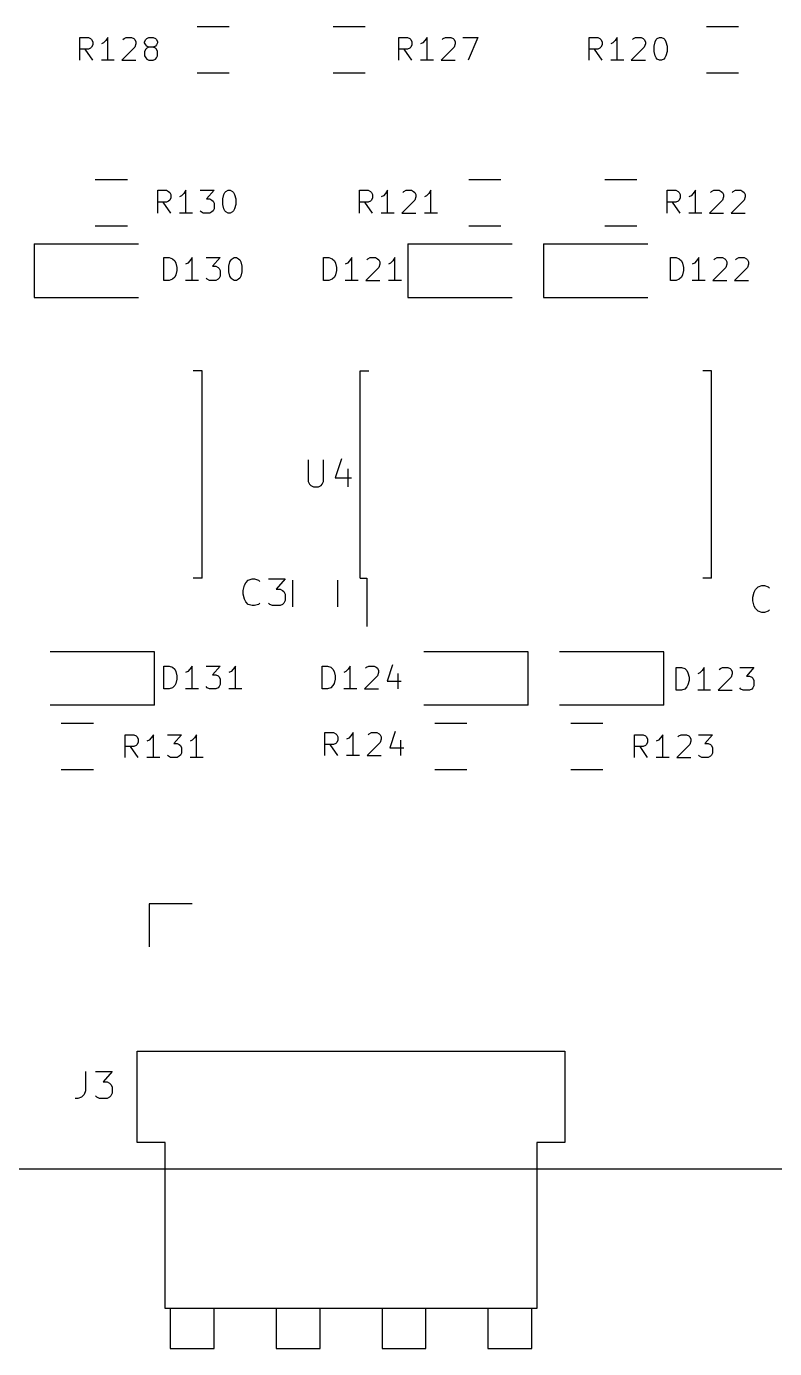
# Model space of a CAD drawing. Extents: x 25 to 125, y -132 to -25.
# Drawn here: x 46.99 to 74.97, y -131.72 to -82.31 of the extents above; entities that cross this region are included whole.
import ezdxf

# ---------------------------------------------------------------- set-up
doc = ezdxf.new("R2010")
doc.units = 0
doc.header["$MEASUREMENT"] = 0
doc.layers.add('BLACK', color=7, linetype='CONTINUOUS')

msp = doc.modelspace()

# ---------------------------------------------------------------- linework, layer by layer
at = {"layer": 'Black'}
for p, q in [((53.375, -82.31), (54.575, -82.31)), ((58.455, -82.31), (59.655, -82.31)), ((72.425, -82.31), (73.625, -82.31)), ((48.9821, -83.5695), (48.9821, -82.7195)), ((48.9821, -82.7195), (49.3059, -82.7195)), ((49.3059, -82.7195), (49.3869, -82.76)), ((49.3869, -82.76), (49.4273, -82.8005)), ((49.4273, -82.8005), (49.4678, -82.8814)), ((49.4678, -83.0029), (49.4273, -83.0838)), ((49.4678, -82.8814), (49.4678, -83.0029)), ((49.8726, -82.9219), (49.7916, -82.9624)), ((49.9535, -82.841), (49.8726, -82.9219)), ((50.0345, -82.7195), (49.9535, -82.841)), ((50.0345, -83.5695), (50.0345, -82.7195)), ((50.6011, -82.8005), (50.6416, -82.76)), ((50.6416, -82.76), (50.7226, -82.7195)), ((50.7226, -82.7195), (50.925, -82.7195)), ((50.925, -82.7195), (51.0059, -82.76)), ((51.0059, -82.76), (51.0464, -82.8005)), ((51.0464, -82.8005), (51.0869, -82.8814)), ((51.0869, -82.9624), (51.0464, -83.0838)), ((51.0869, -82.8814), (51.0869, -82.9624)), ((51.4107, -82.8814), (51.4511, -82.8005)), ((51.4107, -82.9219), (51.4107, -82.8814)), ((51.4511, -83.0029), (51.4107, -82.9219)), ((51.4511, -82.8005), (51.4916, -82.76)), ((51.4916, -83.0433), (51.4511, -83.0029)), ((51.4916, -82.76), (51.5726, -82.7195)), ((51.5726, -82.7195), (51.7345, -82.7195)), ((51.7345, -82.7195), (51.8154, -82.76)), ((51.8154, -82.76), (51.8559, -82.8005)), ((51.8559, -83.0029), (51.8154, -83.0433)), ((51.8559, -82.8005), (51.8964, -82.8814)), ((51.8964, -82.9219), (51.8559, -83.0029)), ((51.8964, -82.8814), (51.8964, -82.9219)), ((60.9201, -83.5695), (60.9201, -82.7195)), ((60.9201, -82.7195), (61.2439, -82.7195)), ((61.2439, -82.7195), (61.3249, -82.76)), ((61.3249, -82.76), (61.3653, -82.8005)), ((61.3653, -82.8005), (61.4058, -82.8814)), ((61.4058, -83.0029), (61.3653, -83.0838)), ((61.4058, -82.8814), (61.4058, -83.0029)), ((61.8106, -82.9219), (61.7296, -82.9624)), ((61.8915, -82.841), (61.8106, -82.9219)), ((61.9725, -82.7195), (61.8915, -82.841)), ((61.9725, -83.5695), (61.9725, -82.7195)), ((62.5391, -82.8005), (62.5796, -82.76)), ((62.5796, -82.76), (62.6606, -82.7195)), ((62.6606, -82.7195), (62.863, -82.7195)), ((62.863, -82.7195), (62.9439, -82.76)), ((62.9439, -82.76), (62.9844, -82.8005)), ((62.9844, -82.8005), (63.0249, -82.8814)), ((63.0249, -82.9624), (62.9844, -83.0838)), ((63.0249, -82.8814), (63.0249, -82.9624)), ((63.3082, -82.7195), (63.8749, -82.7195)), ((63.8749, -82.7195), (63.5106, -83.5695)), ((68.0321, -83.5695), (68.0321, -82.7195)), ((68.0321, -82.7195), (68.3559, -82.7195)), ((68.3559, -82.7195), (68.4369, -82.76)), ((68.4369, -82.76), (68.4773, -82.8005)), ((68.4773, -82.8005), (68.5178, -82.8814)), ((68.5178, -83.0029), (68.4773, -83.0838)), ((68.5178, -82.8814), (68.5178, -83.0029)), ((68.9226, -82.9219), (68.8416, -82.9624)), ((69.0035, -82.841), (68.9226, -82.9219)), ((69.0845, -82.7195), (69.0035, -82.841)), ((69.0845, -83.5695), (69.0845, -82.7195)), ((69.6511, -82.8005), (69.6916, -82.76)), ((69.6916, -82.76), (69.7726, -82.7195)), ((69.7726, -82.7195), (69.975, -82.7195)), ((69.975, -82.7195), (70.0559, -82.76)), ((70.0559, -82.76), (70.0964, -82.8005)), ((70.0964, -82.8005), (70.1369, -82.8814)), ((70.1369, -82.9624), (70.0964, -83.0838)), ((70.1369, -82.8814), (70.1369, -82.9624)), ((70.4607, -83.0433), (70.5011, -82.8814)), ((70.5011, -82.8814), (70.5416, -82.8005)), ((70.5416, -82.8005), (70.5821, -82.76)), ((70.5821, -82.76), (70.663, -82.7195)), ((70.663, -82.7195), (70.744, -82.7195)), ((70.744, -82.7195), (70.825, -82.76)), ((70.825, -82.76), (70.8654, -82.8005)), ((70.8654, -82.8005), (70.9059, -82.8814)), ((70.9059, -82.8814), (70.9464, -83.0433)), ((49.3059, -83.1648), (48.9821, -83.1648)), ((49.4678, -83.5695), (49.1845, -83.1648)), ((49.3869, -83.1243), (49.3059, -83.1648)), ((49.4273, -83.0838), (49.3869, -83.1243)), ((51.0464, -83.0838), (50.5607, -83.5695)), ((51.4511, -83.1648), (51.4107, -83.2457)), ((51.4107, -83.2457), (51.4107, -83.4076)), ((51.4107, -83.4076), (51.4511, -83.4886)), ((51.4916, -83.1243), (51.4511, -83.1648)), ((51.4511, -83.4886), (51.4916, -83.529)), ((51.5726, -83.0838), (51.4916, -83.0433)), ((51.5726, -83.0838), (51.4916, -83.1243)), ((51.7345, -83.0838), (51.5726, -83.0838)), ((51.8154, -83.0433), (51.7345, -83.0838)), ((51.8154, -83.1243), (51.7345, -83.0838)), ((51.8559, -83.1648), (51.8154, -83.1243)), ((51.8154, -83.529), (51.8559, -83.4886)), ((51.8964, -83.2457), (51.8559, -83.1648)), ((51.8559, -83.4886), (51.8964, -83.4076)), ((51.8964, -83.4076), (51.8964, -83.2457)), ((61.2439, -83.1648), (60.9201, -83.1648)), ((61.4058, -83.5695), (61.1225, -83.1648)), ((61.3249, -83.1243), (61.2439, -83.1648)), ((61.3653, -83.0838), (61.3249, -83.1243)), ((62.9844, -83.0838), (62.4987, -83.5695)), ((68.3559, -83.1648), (68.0321, -83.1648)), ((68.5178, -83.5695), (68.2345, -83.1648)), ((68.4369, -83.1243), (68.3559, -83.1648)), ((68.4773, -83.0838), (68.4369, -83.1243)), ((70.0964, -83.0838), (69.6107, -83.5695)), ((70.4607, -83.2457), (70.4607, -83.0433)), ((70.5011, -83.4076), (70.4607, -83.2457)), ((70.5416, -83.4886), (70.5011, -83.4076)), ((70.5821, -83.529), (70.5416, -83.4886)), ((70.8654, -83.4886), (70.825, -83.529)), ((70.9059, -83.4076), (70.8654, -83.4886)), ((70.9464, -83.2457), (70.9059, -83.4076)), ((70.9464, -83.0433), (70.9464, -83.2457)), ((50.2773, -83.5695), (49.7916, -83.5695)), ((50.5607, -83.5695), (51.0869, -83.5695)), ((51.4916, -83.529), (51.5726, -83.5695)), ((51.5726, -83.5695), (51.7345, -83.5695)), ((51.7345, -83.5695), (51.8154, -83.529)), ((62.2153, -83.5695), (61.7296, -83.5695)), ((62.4987, -83.5695), (63.0249, -83.5695)), ((69.3273, -83.5695), (68.8416, -83.5695)), ((69.6107, -83.5695), (70.1369, -83.5695)), ((70.663, -83.5695), (70.5821, -83.529)), ((70.744, -83.5695), (70.663, -83.5695)), ((70.825, -83.529), (70.744, -83.5695)), ((54.575, -84.06), (53.375, -84.06)), ((59.655, -84.06), (58.455, -84.06)), ((73.625, -84.06), (72.425, -84.06)), ((49.565, -88.025), (50.765, -88.025)), ((51.9031, -89.2845), (51.9031, -88.4345)), ((51.9031, -88.4345), (52.2269, -88.4345)), ((52.2269, -88.4345), (52.3079, -88.475)), ((52.9555, -88.4345), (52.8745, -88.556)), ((52.9555, -89.2845), (52.9555, -88.4345)), ((53.4817, -88.4345), (54.0079, -88.4345)), ((54.0079, -88.4345), (53.7245, -88.7583)), ((54.4531, -88.475), (54.534, -88.4345)), ((54.534, -88.4345), (54.615, -88.4345)), ((54.615, -88.4345), (54.696, -88.475)), ((59.4469, -89.2845), (59.4469, -88.4345)), ((59.4469, -88.4345), (59.7707, -88.4345)), ((59.7707, -88.4345), (59.8517, -88.475)), ((60.4993, -88.4345), (60.4183, -88.556)), ((60.4993, -89.2845), (60.4993, -88.4345)), ((61.1064, -88.475), (61.1874, -88.4345)), ((61.1874, -88.4345), (61.3898, -88.4345)), ((61.3898, -88.4345), (61.4707, -88.475)), ((62.1183, -88.4345), (62.0374, -88.556)), ((62.1183, -89.2845), (62.1183, -88.4345)), ((63.535, -88.025), (64.735, -88.025)), ((68.615, -88.025), (69.815, -88.025)), ((70.9531, -89.2845), (70.9531, -88.4345)), ((70.9531, -88.4345), (71.2769, -88.4345)), ((71.2769, -88.4345), (71.3579, -88.475)), ((72.0055, -88.4345), (71.9245, -88.556)), ((72.0055, -89.2845), (72.0055, -88.4345)), ((72.6126, -88.475), (72.6936, -88.4345)), ((72.6936, -88.4345), (72.896, -88.4345)), ((72.896, -88.4345), (72.9769, -88.475)), ((73.4221, -88.475), (73.5031, -88.4345)), ((73.5031, -88.4345), (73.7055, -88.4345)), ((73.7055, -88.4345), (73.7864, -88.475)), ((52.2269, -88.8798), (51.9031, -88.8798)), ((52.3888, -89.2845), (52.1055, -88.8798)), ((52.3079, -88.8393), (52.2269, -88.8798)), ((52.3079, -88.475), (52.3483, -88.5155)), ((52.3483, -88.7988), (52.3079, -88.8393)), ((52.3483, -88.5155), (52.3888, -88.5964)), ((52.3888, -88.7179), (52.3483, -88.7988)), ((52.3888, -88.5964), (52.3888, -88.7179)), ((52.7936, -88.6369), (52.7126, -88.6774)), ((52.8745, -88.556), (52.7936, -88.6369)), ((53.7245, -88.7583), (53.846, -88.7583)), ((53.846, -88.7583), (53.9269, -88.7988)), ((53.9269, -88.7988), (53.9674, -88.8393)), ((53.9674, -88.8393), (54.0079, -88.9202)), ((54.0079, -88.9202), (54.0079, -89.1226)), ((54.3317, -88.7583), (54.3721, -88.5964)), ((54.3317, -88.9607), (54.3317, -88.7583)), ((54.3721, -88.5964), (54.4126, -88.5155)), ((54.4126, -88.5155), (54.4531, -88.475)), ((54.696, -88.475), (54.7364, -88.5155)), ((54.7364, -88.5155), (54.7769, -88.5964)), ((54.7769, -88.5964), (54.8174, -88.7583)), ((54.8174, -88.7583), (54.8174, -88.9607)), ((59.7707, -88.8798), (59.4469, -88.8798)), ((59.9326, -89.2845), (59.6493, -88.8798)), ((59.8517, -88.8393), (59.7707, -88.8798)), ((59.8517, -88.475), (59.8921, -88.5155)), ((59.8921, -88.7988), (59.8517, -88.8393)), ((59.8921, -88.5155), (59.9326, -88.5964)), ((59.9326, -88.7179), (59.8921, -88.7988)), ((59.9326, -88.5964), (59.9326, -88.7179)), ((60.3374, -88.6369), (60.2564, -88.6774)), ((60.4183, -88.556), (60.3374, -88.6369)), ((61.5112, -88.7988), (61.0255, -89.2845)), ((61.0659, -88.5155), (61.1064, -88.475)), ((61.4707, -88.475), (61.5112, -88.5155)), ((61.5112, -88.5155), (61.5517, -88.5964)), ((61.5517, -88.6774), (61.5112, -88.7988)), ((61.5517, -88.5964), (61.5517, -88.6774)), ((61.9564, -88.6369), (61.8755, -88.6774)), ((62.0374, -88.556), (61.9564, -88.6369)), ((71.2769, -88.8798), (70.9531, -88.8798)), ((71.4388, -89.2845), (71.1555, -88.8798)), ((71.3579, -88.8393), (71.2769, -88.8798)), ((71.3579, -88.475), (71.3983, -88.5155)), ((71.3983, -88.7988), (71.3579, -88.8393)), ((71.3983, -88.5155), (71.4388, -88.5964)), ((71.4388, -88.7179), (71.3983, -88.7988)), ((71.4388, -88.5964), (71.4388, -88.7179)), ((71.8436, -88.6369), (71.7626, -88.6774)), ((71.9245, -88.556), (71.8436, -88.6369)), ((73.0174, -88.7988), (72.5317, -89.2845)), ((72.5721, -88.5155), (72.6126, -88.475)), ((72.9769, -88.475), (73.0174, -88.5155)), ((73.0174, -88.5155), (73.0579, -88.5964)), ((73.0579, -88.6774), (73.0174, -88.7988)), ((73.0579, -88.5964), (73.0579, -88.6774)), ((73.8269, -88.7988), (73.3412, -89.2845)), ((73.3817, -88.5155), (73.4221, -88.475)), ((73.7864, -88.475), (73.8269, -88.5155)), ((73.8269, -88.5155), (73.8674, -88.5964)), ((73.8674, -88.6774), (73.8269, -88.7988)), ((73.8674, -88.5964), (73.8674, -88.6774)), ((53.1983, -89.2845), (52.7126, -89.2845)), ((53.5221, -89.244), (53.4817, -89.2036)), ((53.6031, -89.2845), (53.5221, -89.244)), ((53.846, -89.2845), (53.6031, -89.2845)), ((53.9269, -89.244), (53.846, -89.2845)), ((53.9674, -89.2036), (53.9269, -89.244)), ((54.0079, -89.1226), (53.9674, -89.2036)), ((54.3721, -89.1226), (54.3317, -88.9607)), ((54.4126, -89.2036), (54.3721, -89.1226)), ((54.4531, -89.244), (54.4126, -89.2036)), ((54.534, -89.2845), (54.4531, -89.244)), ((54.615, -89.2845), (54.534, -89.2845)), ((54.696, -89.244), (54.615, -89.2845)), ((54.7364, -89.2036), (54.696, -89.244)), ((54.7769, -89.1226), (54.7364, -89.2036)), ((54.8174, -88.9607), (54.7769, -89.1226)), ((60.7421, -89.2845), (60.2564, -89.2845)), ((61.0255, -89.2845), (61.5517, -89.2845)), ((62.3612, -89.2845), (61.8755, -89.2845)), ((72.2483, -89.2845), (71.7626, -89.2845)), ((72.5317, -89.2845), (73.0579, -89.2845)), ((73.3412, -89.2845), (73.8674, -89.2845)), ((50.765, -89.775), (49.565, -89.775)), ((64.735, -89.775), (63.535, -89.775)), ((69.815, -89.775), (68.615, -89.775)), ((47.28, -90.44), (47.28, -92.44)), ((47.28, -90.44), (51.18, -90.44)), ((61.25, -90.44), (61.25, -92.44)), ((61.25, -90.44), (65.15, -90.44)), ((66.33, -90.44), (66.33, -92.44)), ((66.33, -90.44), (70.23, -90.44)), ((52.1317, -91.7991), (52.1317, -90.9491)), ((52.1317, -90.9491), (52.3341, -90.9491)), ((52.3341, -90.9491), (52.4555, -90.9896)), ((52.4555, -90.9896), (52.5365, -91.0706)), ((52.5365, -91.0706), (52.5769, -91.1515)), ((52.5769, -91.1515), (52.6174, -91.3134)), ((52.6174, -91.3134), (52.6174, -91.4348)), ((53.0222, -91.1515), (52.9412, -91.192)), ((53.1031, -91.0706), (53.0222, -91.1515)), ((53.1841, -90.9491), (53.1031, -91.0706)), ((53.1841, -91.7991), (53.1841, -90.9491)), ((53.7103, -90.9491), (54.2365, -90.9491)), ((54.2365, -90.9491), (53.9531, -91.2729)), ((53.9531, -91.2729), (54.0746, -91.2729)), ((54.0746, -91.2729), (54.1555, -91.3134)), ((54.1555, -91.3134), (54.196, -91.3539)), ((54.196, -91.3539), (54.2365, -91.4348)), ((54.5603, -91.2729), (54.6007, -91.111)), ((54.5603, -91.4753), (54.5603, -91.2729)), ((54.6007, -91.111), (54.6412, -91.0301)), ((54.6412, -91.0301), (54.6817, -90.9896)), ((54.6817, -90.9896), (54.7626, -90.9491)), ((54.7626, -90.9491), (54.8436, -90.9491)), ((54.8436, -90.9491), (54.9246, -90.9896)), ((54.9246, -90.9896), (54.965, -91.0301)), ((54.965, -91.0301), (55.0055, -91.111)), ((55.0055, -91.111), (55.046, -91.2729)), ((55.046, -91.2729), (55.046, -91.4753)), ((58.1007, -91.7991), (58.1007, -90.9491)), ((58.1007, -90.9491), (58.3031, -90.9491)), ((58.3031, -90.9491), (58.4245, -90.9896)), ((58.4245, -90.9896), (58.5055, -91.0706)), ((58.5055, -91.0706), (58.5459, -91.1515)), ((58.5459, -91.1515), (58.5864, -91.3134)), ((58.5864, -91.3134), (58.5864, -91.4348)), ((58.9912, -91.1515), (58.9102, -91.192)), ((59.0721, -91.0706), (58.9912, -91.1515)), ((59.1531, -90.9491), (59.0721, -91.0706)), ((59.1531, -91.7991), (59.1531, -90.9491)), ((60.165, -91.3134), (59.6793, -91.7991)), ((59.7197, -91.0301), (59.7602, -90.9896)), ((59.7602, -90.9896), (59.8412, -90.9491)), ((59.8412, -90.9491), (60.0436, -90.9491)), ((60.0436, -90.9491), (60.1245, -90.9896)), ((60.1245, -90.9896), (60.165, -91.0301)), ((60.165, -91.0301), (60.2055, -91.111)), ((60.2055, -91.192), (60.165, -91.3134)), ((60.2055, -91.111), (60.2055, -91.192)), ((60.6102, -91.1515), (60.5293, -91.192)), ((60.6912, -91.0706), (60.6102, -91.1515)), ((60.7721, -90.9491), (60.6912, -91.0706)), ((60.7721, -91.7991), (60.7721, -90.9491)), ((71.0801, -91.7991), (71.0801, -90.9491)), ((71.0801, -90.9491), (71.2825, -90.9491)), ((71.2825, -90.9491), (71.4039, -90.9896)), ((71.4039, -90.9896), (71.4849, -91.0706)), ((71.4849, -91.0706), (71.5253, -91.1515)), ((71.5253, -91.1515), (71.5658, -91.3134)), ((71.5658, -91.3134), (71.5658, -91.4348)), ((71.9706, -91.1515), (71.8896, -91.192)), ((72.0515, -91.0706), (71.9706, -91.1515)), ((72.1325, -90.9491), (72.0515, -91.0706)), ((72.1325, -91.7991), (72.1325, -90.9491)), ((73.1444, -91.3134), (72.6587, -91.7991)), ((72.6991, -91.0301), (72.7396, -90.9896)), ((72.7396, -90.9896), (72.8206, -90.9491)), ((72.8206, -90.9491), (73.023, -90.9491)), ((73.023, -90.9491), (73.1039, -90.9896)), ((73.1039, -90.9896), (73.1444, -91.0301)), ((73.1444, -91.0301), (73.1849, -91.111)), ((73.1849, -91.192), (73.1444, -91.3134)), ((73.1849, -91.111), (73.1849, -91.192)), ((73.9539, -91.3134), (73.4682, -91.7991)), ((73.5087, -91.0301), (73.5491, -90.9896)), ((73.5491, -90.9896), (73.6301, -90.9491)), ((73.6301, -90.9491), (73.8325, -90.9491)), ((73.8325, -90.9491), (73.9134, -90.9896)), ((73.9134, -90.9896), (73.9539, -91.0301)), ((73.9539, -91.0301), (73.9944, -91.111)), ((73.9944, -91.192), (73.9539, -91.3134)), ((73.9944, -91.111), (73.9944, -91.192)), ((52.3341, -91.7991), (52.1317, -91.7991)), ((52.4555, -91.7586), (52.3341, -91.7991)), ((52.5365, -91.6777), (52.4555, -91.7586)), ((52.5769, -91.5967), (52.5365, -91.6777)), ((52.6174, -91.4348), (52.5769, -91.5967)), ((53.4269, -91.7991), (52.9412, -91.7991)), ((53.7507, -91.7586), (53.7103, -91.7182)), ((53.8317, -91.7991), (53.7507, -91.7586)), ((54.0746, -91.7991), (53.8317, -91.7991)), ((54.1555, -91.7586), (54.0746, -91.7991)), ((54.196, -91.7182), (54.1555, -91.7586)), ((54.2365, -91.6372), (54.196, -91.7182)), ((54.2365, -91.4348), (54.2365, -91.6372)), ((54.6007, -91.6372), (54.5603, -91.4753)), ((54.6412, -91.7182), (54.6007, -91.6372)), ((54.6817, -91.7586), (54.6412, -91.7182)), ((54.7626, -91.7991), (54.6817, -91.7586)), ((54.8436, -91.7991), (54.7626, -91.7991)), ((54.9246, -91.7586), (54.8436, -91.7991)), ((54.965, -91.7182), (54.9246, -91.7586)), ((55.0055, -91.6372), (54.965, -91.7182)), ((55.046, -91.4753), (55.0055, -91.6372)), ((58.3031, -91.7991), (58.1007, -91.7991)), ((58.4245, -91.7586), (58.3031, -91.7991)), ((58.5055, -91.6777), (58.4245, -91.7586)), ((58.5459, -91.5967), (58.5055, -91.6777)), ((58.5864, -91.4348), (58.5459, -91.5967)), ((59.3959, -91.7991), (58.9102, -91.7991)), ((59.6793, -91.7991), (60.2055, -91.7991)), ((61.015, -91.7991), (60.5293, -91.7991)), ((71.2825, -91.7991), (71.0801, -91.7991)), ((71.4039, -91.7586), (71.2825, -91.7991)), ((71.4849, -91.6777), (71.4039, -91.7586)), ((71.5253, -91.5967), (71.4849, -91.6777)), ((71.5658, -91.4348), (71.5253, -91.5967)), ((72.3753, -91.7991), (71.8896, -91.7991)), ((72.6587, -91.7991), (73.1849, -91.7991)), ((73.4682, -91.7991), (73.9944, -91.7991)), ((47.28, -92.44), (51.18, -92.44)), ((61.25, -92.44), (65.15, -92.44)), ((66.33, -92.44), (70.23, -92.44)), ((53.565, -95.185), (53.23, -95.185)), ((53.565, -102.935), (53.565, -95.185)), ((59.465, -95.185), (59.8, -95.185)), ((59.465, -102.935), (59.465, -95.185)), ((72.615, -95.185), (72.28, -95.185)), ((72.615, -102.935), (72.615, -95.185)), ((57.5311, -98.5124), (57.5311, -99.3219)), ((58.1025, -99.3219), (58.1025, -98.5124)), ((58.7692, -98.4648), (58.5311, -99.179)), ((58.5311, -99.179), (59.1501, -99.179)), ((59.0073, -98.8457), (59.0073, -99.5124)), ((57.5311, -99.3219), (57.5787, -99.4171)), ((57.5787, -99.4171), (57.6263, -99.4648)), ((57.6263, -99.4648), (57.7216, -99.5124)), ((57.7216, -99.5124), (57.912, -99.5124)), ((57.912, -99.5124), (58.0073, -99.4648)), ((58.0073, -99.4648), (58.0549, -99.4171)), ((58.0549, -99.4171), (58.1025, -99.3219)), ((53.565, -102.935), (53.23, -102.935)), ((55.0943, -103.386), (55.1419, -103.195)), ((55.1419, -103.195), (55.1895, -103.1)), ((55.1895, -103.1), (55.2848, -103.005)), ((55.2848, -103.005), (55.4276, -102.957)), ((55.4276, -102.957), (55.5229, -102.957)), ((55.5229, -102.957), (55.6657, -103.005)), ((55.6657, -103.005), (55.7133, -103.053)), ((56.0467, -102.957), (56.6657, -102.957)), ((56.6657, -102.957), (56.3324, -103.338)), ((56.935, -103.005), (56.935, -104.005)), ((58.635, -104.005), (58.635, -103.005)), ((59.465, -102.935), (59.715, -102.935)), ((59.715, -102.935), (59.715, -104.735)), ((72.615, -102.935), (72.28, -102.935)), ((74.2542, -103.353), (74.3495, -103.258)), ((74.3495, -103.258), (74.4923, -103.21)), ((74.4923, -103.21), (74.5876, -103.21)), ((74.5876, -103.21), (74.7304, -103.258)), ((74.7304, -103.258), (74.778, -103.305)), ((55.0943, -103.529), (55.0943, -103.386)), ((55.1419, -103.719), (55.0943, -103.529)), ((55.1895, -103.815), (55.1419, -103.719)), ((56.3324, -103.338), (56.4752, -103.338)), ((56.4752, -103.338), (56.5705, -103.386)), ((56.5705, -103.386), (56.6181, -103.434)), ((56.6181, -103.434), (56.6657, -103.529)), ((56.6657, -103.767), (56.6181, -103.862)), ((56.6657, -103.529), (56.6657, -103.767)), ((74.159, -103.639), (74.2066, -103.448)), ((74.159, -103.781), (74.159, -103.639)), ((74.2066, -103.448), (74.2542, -103.353)), ((55.2848, -103.91), (55.1895, -103.815)), ((55.4276, -103.957), (55.2848, -103.91)), ((55.5229, -103.957), (55.4276, -103.957)), ((55.6657, -103.91), (55.5229, -103.957)), ((55.7133, -103.862), (55.6657, -103.91)), ((56.0943, -103.91), (56.0467, -103.862)), ((56.1895, -103.957), (56.0943, -103.91)), ((56.4752, -103.957), (56.1895, -103.957)), ((56.5705, -103.91), (56.4752, -103.957)), ((56.6181, -103.862), (56.5705, -103.91)), ((74.2066, -103.972), (74.159, -103.781)), ((74.2542, -104.067), (74.2066, -103.972)), ((74.3495, -104.162), (74.2542, -104.067)), ((74.4923, -104.21), (74.3495, -104.162)), ((74.5876, -104.21), (74.4923, -104.21)), ((74.7304, -104.162), (74.5876, -104.21)), ((74.778, -104.115), (74.7304, -104.162)), ((51.78, -105.68), (47.88, -105.68)), ((51.78, -107.68), (51.78, -105.68)), ((65.75, -105.68), (61.85, -105.68)), ((65.75, -107.68), (65.75, -105.68)), ((70.83, -105.68), (66.93, -105.68)), ((70.83, -107.68), (70.83, -105.68)), ((52.1317, -107.065), (52.1317, -106.215)), ((52.1317, -106.215), (52.3341, -106.215)), ((52.3341, -106.215), (52.4555, -106.255)), ((53.1841, -106.215), (53.1031, -106.336)), ((53.1841, -107.065), (53.1841, -106.215)), ((53.7103, -106.215), (54.2365, -106.215)), ((54.2365, -106.215), (53.9531, -106.538)), ((54.8031, -106.215), (54.7222, -106.336)), ((54.8031, -107.065), (54.8031, -106.215)), ((58.0499, -107.065), (58.0499, -106.215)), ((58.0499, -106.215), (58.2523, -106.215)), ((58.2523, -106.215), (58.3737, -106.255)), ((59.1023, -106.215), (59.0213, -106.336)), ((59.1023, -107.065), (59.1023, -106.215)), ((59.7094, -106.255), (59.7904, -106.215)), ((59.7904, -106.215), (59.9928, -106.215)), ((59.9928, -106.215), (60.0737, -106.255)), ((60.6808, -106.174), (60.4785, -106.781)), ((52.4555, -106.255), (52.5365, -106.336)), ((52.5365, -106.336), (52.5769, -106.417)), ((52.5769, -106.417), (52.6174, -106.579)), ((52.6174, -106.7), (52.5769, -106.862)), ((52.6174, -106.579), (52.6174, -106.7)), ((53.0222, -106.417), (52.9412, -106.457)), ((53.1031, -106.336), (53.0222, -106.417)), ((53.9531, -106.538), (54.0746, -106.538)), ((54.0746, -106.538), (54.1555, -106.579)), ((54.1555, -106.579), (54.196, -106.619)), ((54.196, -106.619), (54.2365, -106.7)), ((54.2365, -106.7), (54.2365, -106.903)), ((54.6412, -106.417), (54.5603, -106.457)), ((54.7222, -106.336), (54.6412, -106.417)), ((58.3737, -106.255), (58.4547, -106.336)), ((58.4547, -106.336), (58.4951, -106.417)), ((58.4951, -106.417), (58.5356, -106.579)), ((58.5356, -106.7), (58.4951, -106.862)), ((58.5356, -106.579), (58.5356, -106.7)), ((58.9404, -106.417), (58.8594, -106.457)), ((59.0213, -106.336), (58.9404, -106.417)), ((60.1142, -106.579), (59.6285, -107.065)), ((59.6689, -106.295), (59.7094, -106.255)), ((60.0737, -106.255), (60.1142, -106.295)), ((60.1142, -106.295), (60.1547, -106.376)), ((60.1547, -106.457), (60.1142, -106.579)), ((60.1547, -106.376), (60.1547, -106.457)), ((60.8832, -106.498), (60.8832, -107.065)), ((71.2833, -107.115), (71.2833, -106.265)), ((71.2833, -106.265), (71.4857, -106.265)), ((71.4857, -106.265), (71.6071, -106.306)), ((71.6071, -106.306), (71.6881, -106.387)), ((71.6881, -106.387), (71.7285, -106.468)), ((71.7285, -106.468), (71.769, -106.63)), ((71.769, -106.63), (71.769, -106.751)), ((72.1738, -106.468), (72.0928, -106.508)), ((72.2547, -106.387), (72.1738, -106.468)), ((72.3357, -106.265), (72.2547, -106.387)), ((72.3357, -107.115), (72.3357, -106.265)), ((73.3476, -106.63), (72.8619, -107.115)), ((72.9023, -106.346), (72.9428, -106.306)), ((72.9428, -106.306), (73.0238, -106.265)), ((73.0238, -106.265), (73.2262, -106.265)), ((73.2262, -106.265), (73.3071, -106.306)), ((73.3071, -106.306), (73.3476, -106.346)), ((73.3476, -106.346), (73.3881, -106.427)), ((73.3881, -106.508), (73.3476, -106.63)), ((73.3881, -106.427), (73.3881, -106.508)), ((73.6714, -106.265), (74.1976, -106.265)), ((74.1976, -106.265), (73.9142, -106.589)), ((73.9142, -106.589), (74.0357, -106.589)), ((74.0357, -106.589), (74.1166, -106.63)), ((74.1166, -106.63), (74.1571, -106.67)), ((74.1571, -106.67), (74.1976, -106.751)), ((52.3341, -107.065), (52.1317, -107.065)), ((52.4555, -107.024), (52.3341, -107.065)), ((52.5365, -106.943), (52.4555, -107.024)), ((52.5769, -106.862), (52.5365, -106.943)), ((53.4269, -107.065), (52.9412, -107.065)), ((53.7507, -107.024), (53.7103, -106.984)), ((53.8317, -107.065), (53.7507, -107.024)), ((54.0746, -107.065), (53.8317, -107.065)), ((54.1555, -107.024), (54.0746, -107.065)), ((54.196, -106.984), (54.1555, -107.024)), ((54.2365, -106.903), (54.196, -106.984)), ((55.046, -107.065), (54.5603, -107.065)), ((58.2523, -107.065), (58.0499, -107.065)), ((58.3737, -107.024), (58.2523, -107.065)), ((58.4547, -106.943), (58.3737, -107.024)), ((58.4951, -106.862), (58.4547, -106.943)), ((59.3451, -107.065), (58.8594, -107.065)), ((59.6285, -107.065), (60.1547, -107.065)), ((60.4785, -106.781), (61.0047, -106.781)), ((71.4857, -107.115), (71.2833, -107.115)), ((71.6071, -107.075), (71.4857, -107.115)), ((71.6881, -106.994), (71.6071, -107.075)), ((71.7285, -106.913), (71.6881, -106.994)), ((71.769, -106.751), (71.7285, -106.913)), ((72.5785, -107.115), (72.0928, -107.115)), ((72.8619, -107.115), (73.3881, -107.115)), ((73.7119, -107.075), (73.6714, -107.034)), ((73.7928, -107.115), (73.7119, -107.075)), ((74.0357, -107.115), (73.7928, -107.115)), ((74.1166, -107.075), (74.0357, -107.115)), ((74.1571, -107.034), (74.1166, -107.075)), ((74.1976, -106.953), (74.1571, -107.034)), ((74.1976, -106.751), (74.1976, -106.953)), ((51.78, -107.68), (47.88, -107.68)), ((65.75, -107.68), (61.85, -107.68)), ((70.83, -107.68), (66.93, -107.68)), ((48.295, -108.345), (49.495, -108.345)), ((58.1515, -109.554), (58.1515, -108.704)), ((58.1515, -108.704), (58.4753, -108.704)), ((58.4753, -108.704), (58.5563, -108.744)), ((59.2039, -108.704), (59.1229, -108.825)), ((59.2039, -109.554), (59.2039, -108.704)), ((59.811, -108.744), (59.892, -108.704)), ((59.892, -108.704), (60.0944, -108.704)), ((60.0944, -108.704), (60.1753, -108.744)), ((60.7824, -108.663), (60.5801, -109.27)), ((62.265, -108.345), (63.465, -108.345)), ((67.345, -108.345), (68.545, -108.345)), ((50.6839, -109.63), (50.6839, -108.78)), ((50.6839, -108.78), (51.0077, -108.78)), ((51.0077, -108.78), (51.0887, -108.82)), ((51.0887, -109.185), (51.0077, -109.225)), ((51.0887, -108.82), (51.1291, -108.861)), ((51.1291, -109.144), (51.0887, -109.185)), ((51.1291, -108.861), (51.1696, -108.942)), ((51.1696, -109.063), (51.1291, -109.144)), ((51.1696, -108.942), (51.1696, -109.063)), ((51.5744, -108.982), (51.4934, -109.023)), ((51.6553, -108.901), (51.5744, -108.982)), ((51.7363, -108.78), (51.6553, -108.901)), ((51.7363, -109.63), (51.7363, -108.78)), ((52.2625, -108.78), (52.7887, -108.78)), ((52.7887, -108.78), (52.5053, -109.104)), ((52.5053, -109.104), (52.6268, -109.104)), ((52.6268, -109.104), (52.7077, -109.144)), ((52.7077, -109.144), (52.7482, -109.185)), ((52.7482, -109.185), (52.7887, -109.266)), ((53.1934, -108.982), (53.1125, -109.023)), ((53.2744, -108.901), (53.1934, -108.982)), ((53.3553, -108.78), (53.2744, -108.901)), ((53.3553, -109.63), (53.3553, -108.78)), ((58.4753, -109.149), (58.1515, -109.149)), ((58.6372, -109.554), (58.3539, -109.149)), ((58.5563, -109.108), (58.4753, -109.149)), ((58.5563, -108.744), (58.5967, -108.785)), ((58.5967, -109.068), (58.5563, -109.108)), ((58.5967, -108.785), (58.6372, -108.866)), ((58.6372, -108.987), (58.5967, -109.068)), ((58.6372, -108.866), (58.6372, -108.987)), ((59.042, -108.906), (58.961, -108.947)), ((59.1229, -108.825), (59.042, -108.906)), ((60.2158, -109.068), (59.7301, -109.554)), ((59.7705, -108.785), (59.811, -108.744)), ((60.1753, -108.744), (60.2158, -108.785)), ((60.2158, -108.785), (60.2563, -108.866)), ((60.2563, -108.947), (60.2158, -109.068)), ((60.2563, -108.866), (60.2563, -108.947)), ((60.9848, -108.987), (60.9848, -109.554)), ((69.7339, -109.63), (69.7339, -108.78)), ((69.7339, -108.78), (70.0577, -108.78)), ((70.0577, -108.78), (70.1387, -108.82)), ((70.1387, -109.185), (70.0577, -109.225)), ((70.1387, -108.82), (70.1791, -108.861)), ((70.1791, -109.144), (70.1387, -109.185)), ((70.1791, -108.861), (70.2196, -108.942)), ((70.2196, -109.063), (70.1791, -109.144)), ((70.2196, -108.942), (70.2196, -109.063)), ((70.6244, -108.982), (70.5434, -109.023)), ((70.7053, -108.901), (70.6244, -108.982)), ((70.7863, -108.78), (70.7053, -108.901)), ((70.7863, -109.63), (70.7863, -108.78)), ((71.7982, -109.144), (71.3125, -109.63)), ((71.3529, -108.861), (71.3934, -108.82)), ((71.3934, -108.82), (71.4744, -108.78)), ((71.4744, -108.78), (71.6768, -108.78)), ((71.6768, -108.78), (71.7577, -108.82)), ((71.7577, -108.82), (71.7982, -108.861)), ((71.7982, -108.861), (71.8387, -108.942)), ((71.8387, -109.023), (71.7982, -109.144)), ((71.8387, -108.942), (71.8387, -109.023)), ((72.122, -108.78), (72.6482, -108.78)), ((72.6482, -108.78), (72.3648, -109.104)), ((72.3648, -109.104), (72.4863, -109.104)), ((72.4863, -109.104), (72.5672, -109.144)), ((72.5672, -109.144), (72.6077, -109.185)), ((72.6077, -109.185), (72.6482, -109.266)), ((51.0077, -109.225), (50.6839, -109.225)), ((51.1696, -109.63), (50.8863, -109.225)), ((51.9791, -109.63), (51.4934, -109.63)), ((52.3029, -109.589), (52.2625, -109.549)), ((52.3839, -109.63), (52.3029, -109.589)), ((52.6268, -109.63), (52.3839, -109.63)), ((52.7077, -109.589), (52.6268, -109.63)), ((52.7482, -109.549), (52.7077, -109.589)), ((52.7887, -109.468), (52.7482, -109.549)), ((52.7887, -109.266), (52.7887, -109.468)), ((53.5982, -109.63), (53.1125, -109.63)), ((59.4467, -109.554), (58.961, -109.554)), ((59.7301, -109.554), (60.2563, -109.554)), ((60.5801, -109.27), (61.1063, -109.27)), ((70.0577, -109.225), (69.7339, -109.225)), ((70.2196, -109.63), (69.9363, -109.225)), ((71.0291, -109.63), (70.5434, -109.63)), ((71.3125, -109.63), (71.8387, -109.63)), ((72.1625, -109.589), (72.122, -109.549)), ((72.2434, -109.63), (72.1625, -109.589)), ((72.4863, -109.63), (72.2434, -109.63)), ((72.5672, -109.589), (72.4863, -109.63)), ((72.6077, -109.549), (72.5672, -109.589)), ((72.6482, -109.468), (72.6077, -109.549)), ((72.6482, -109.266), (72.6482, -109.468)), ((49.495, -110.095), (48.295, -110.095)), ((63.465, -110.095), (62.265, -110.095)), ((68.545, -110.095), (67.345, -110.095)), ((53.19, -115.103), (51.58, -115.103)), ((51.58, -115.103), (51.58, -116.713)), ((51.13, -120.603), (67.13, -120.603)), ((51.13, -124.023), (51.13, -120.603)), ((67.13, -120.603), (67.13, -124.023)), ((49.1967, -121.372), (49.1967, -122.087)), ((49.5776, -121.372), (50.1967, -121.372)), ((50.1967, -121.372), (49.8633, -121.753)), ((49.8633, -121.753), (50.0062, -121.753)), ((50.0062, -121.753), (50.1014, -121.801)), ((50.1014, -121.801), (50.149, -121.849)), ((50.149, -121.849), (50.1967, -121.944)), ((50.1967, -121.944), (50.1967, -122.182)), ((48.911, -122.372), (48.8157, -122.372)), ((49.0538, -122.325), (48.911, -122.372)), ((49.149, -122.23), (49.0538, -122.325)), ((49.1967, -122.087), (49.149, -122.23)), ((49.6252, -122.325), (49.5776, -122.277)), ((49.7205, -122.372), (49.6252, -122.325)), ((50.0062, -122.372), (49.7205, -122.372)), ((50.1014, -122.325), (50.0062, -122.372)), ((50.149, -122.277), (50.1014, -122.325)), ((50.1967, -122.182), (50.149, -122.277)), ((52.18, -124.023), (51.13, -124.023)), ((52.18, -130.223), (52.18, -124.023)), ((67.13, -124.023), (66.08, -124.023)), ((66.08, -124.023), (66.08, -130.223)), ((25, -125), (125, -125)), ((66.08, -130.223), (52.18, -130.223)), ((52.37, -130.223), (52.37, -131.723)), ((54.01, -131.723), (54.01, -130.223)), ((56.33, -130.223), (56.33, -131.723)), ((57.97, -131.723), (57.97, -130.223)), ((60.29, -130.223), (60.29, -131.723)), ((61.93, -131.723), (61.93, -130.223)), ((64.25, -130.223), (64.25, -131.723)), ((65.89, -131.723), (65.89, -130.223)), ((52.37, -131.723), (54.01, -131.723)), ((56.33, -131.723), (57.97, -131.723)), ((60.29, -131.723), (61.93, -131.723)), ((64.25, -131.723), (65.89, -131.723))]:
    msp.add_line(p, q, dxfattribs=at)

doc.saveas('drawing.dxf')
